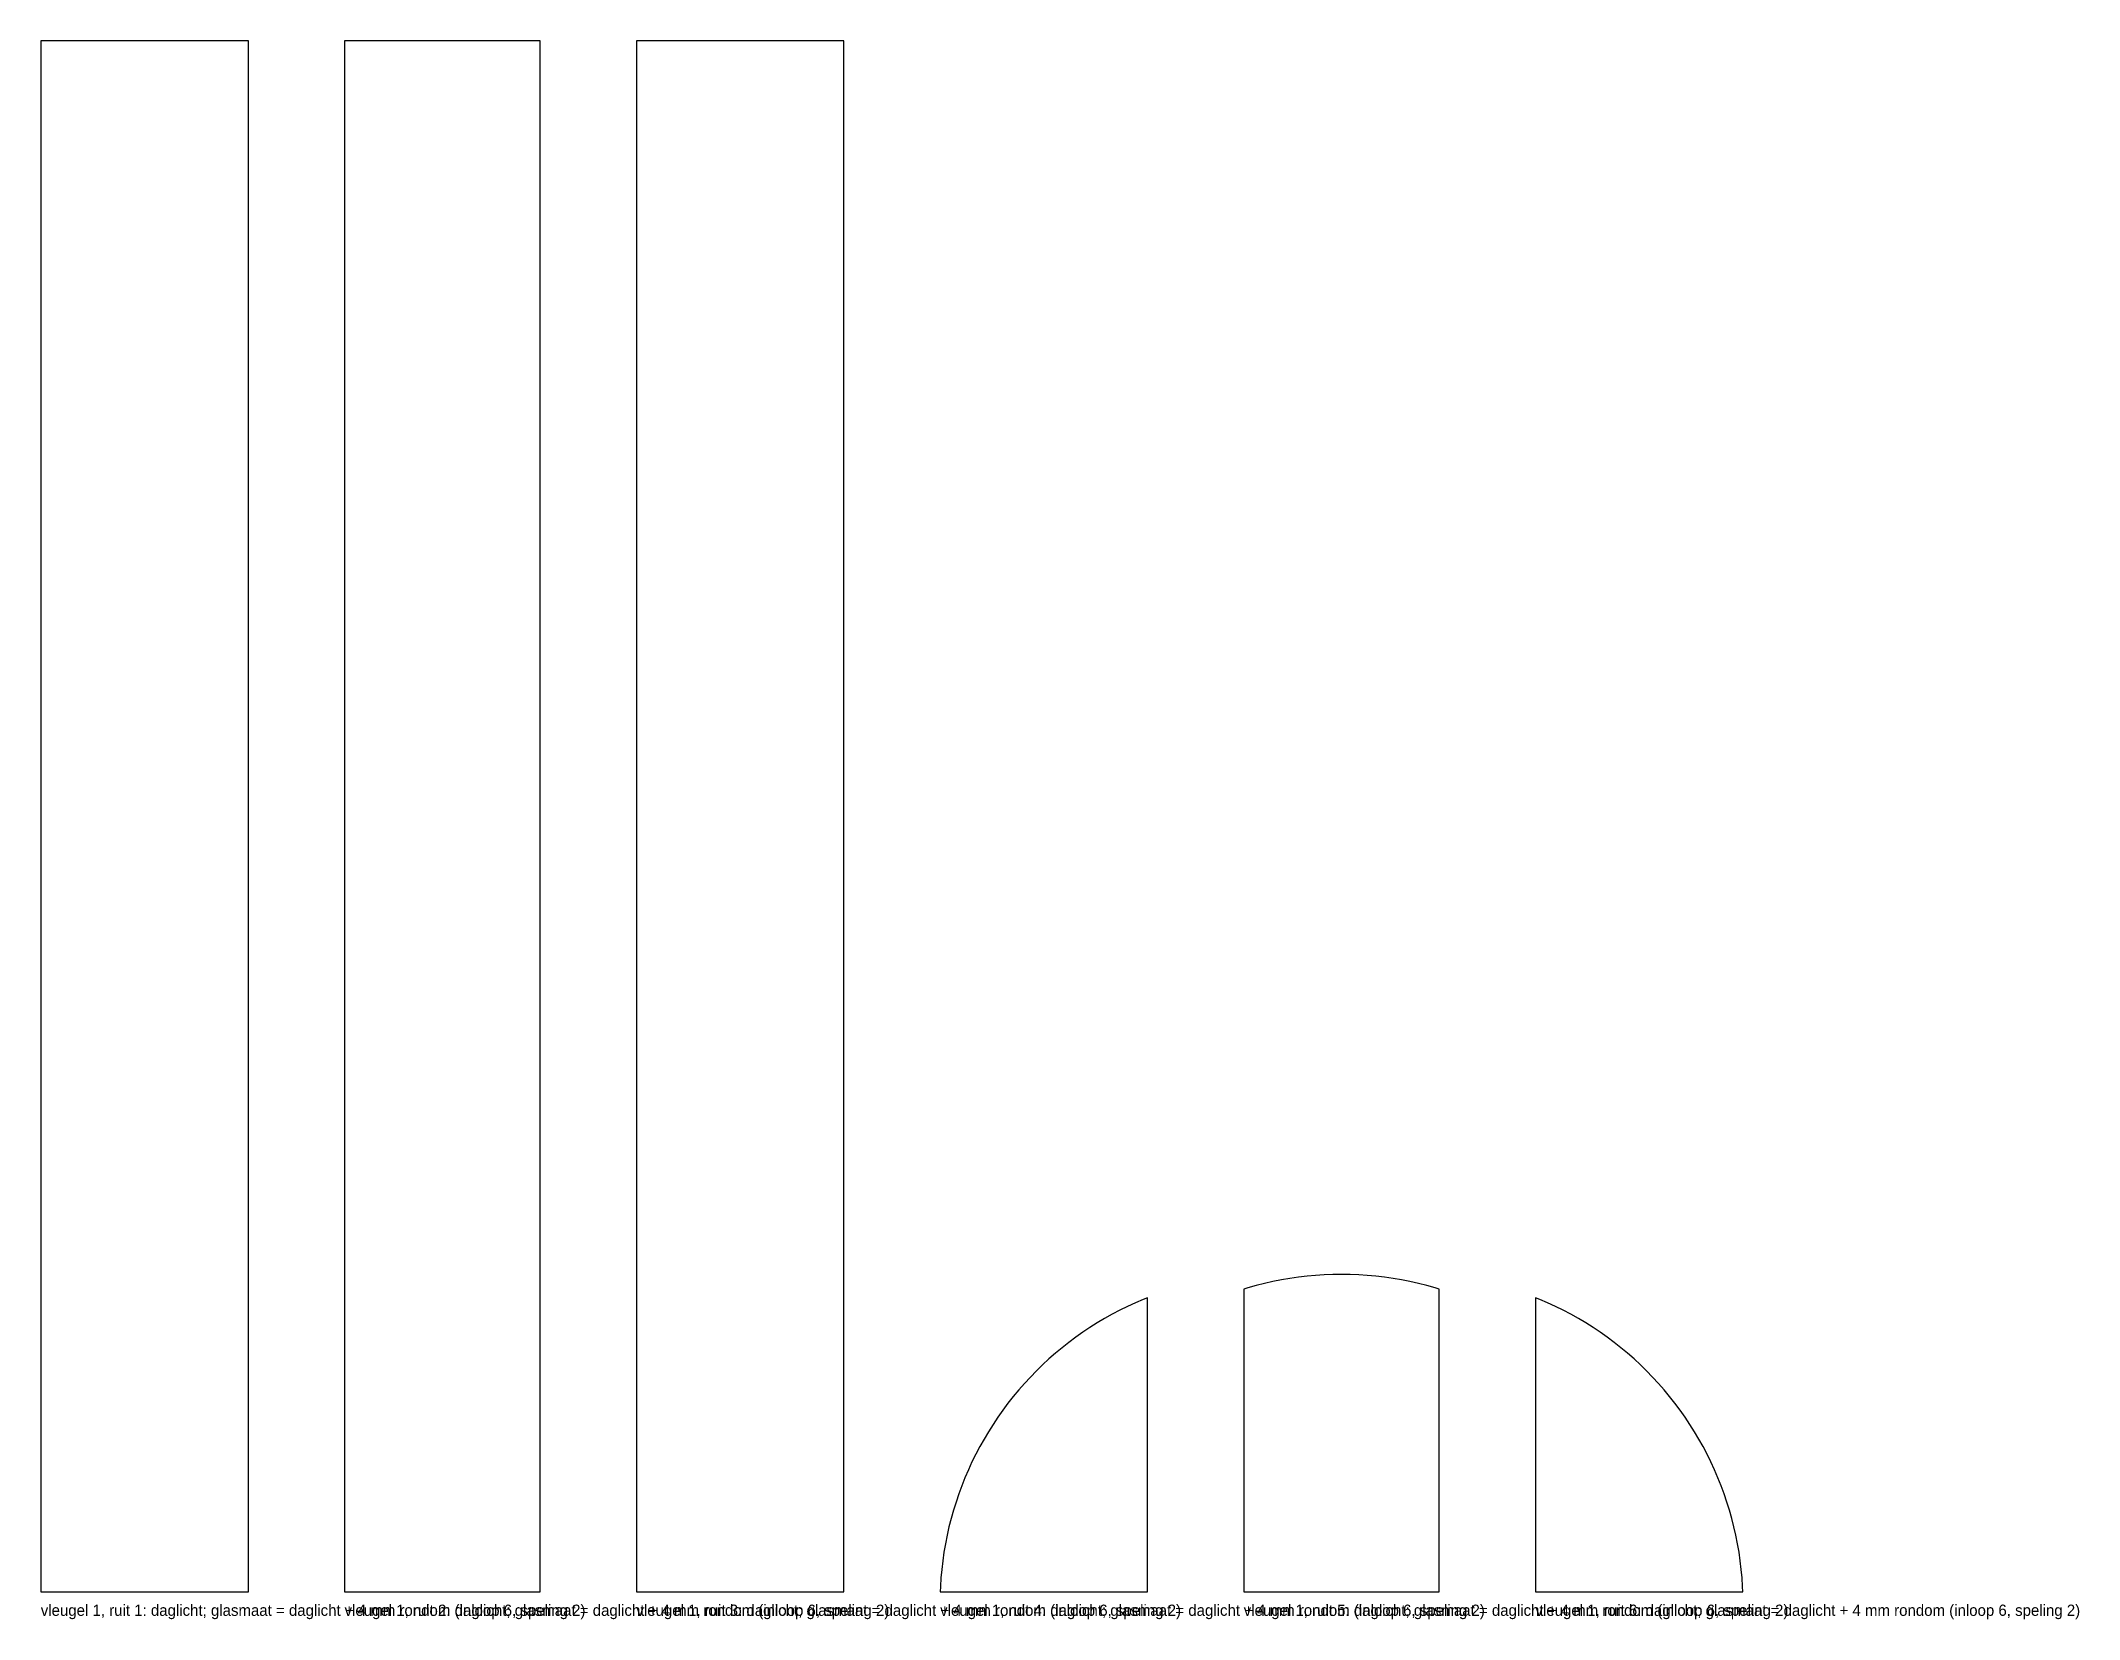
# Model space of a CAD drawing. Header units: millimetres. Extents: x 0 to 2543, y -34 to 1935.
import ezdxf

# ---------------------------------------------------------------- set-up
doc = ezdxf.new("R2010")
doc.units = ezdxf.units.MM

msp = doc.modelspace()

# ---------------------------------------------------------------- linework, layer by layer
at = {"layer": 'DAGLICHT'}
for p, q in [((259, 1935), (0, 1935)), ((0, 1935), (0, 0)), ((259, 0), (259, 1935)), ((623, 1935), (379, 1935)), ((379, 1935), (379, 0)), ((623, 0), (623, 1935)), ((1002, 1935), (743, 1935)), ((743, 1935), (743, 0)), ((1002, 0), (1002, 1935)), ((1516.3179, 381.9955), (1505.9622, 379.0749)), ((1526.7465, 384.644), (1516.3179, 381.9955)), ((1537.2408, 387.0187), (1526.7465, 384.644)), ((1547.7937, 389.1178), (1537.2408, 387.0187)), ((1558.398, 390.9399), (1547.7937, 389.1178)), ((1569.0463, 392.4838), (1558.398, 390.9399)), ((1579.7313, 393.7485), (1569.0463, 392.4838)), ((1590.4458, 394.733), (1579.7313, 393.7485)), ((1601.1824, 395.4367), (1590.4458, 394.733)), ((1611.9338, 395.8592), (1601.1824, 395.4367)), ((1622.6925, 396), (1611.9338, 395.8592)), ((1633.4512, 395.8592), (1622.6925, 396)), ((1644.2026, 395.4367), (1633.4512, 395.8592)), ((1654.9392, 394.733), (1644.2026, 395.4367)), ((1665.6537, 393.7485), (1654.9392, 394.733)), ((1676.3388, 392.4838), (1665.6537, 393.7485)), ((1686.9871, 390.9399), (1676.3388, 392.4838)), ((1697.5913, 389.1178), (1686.9871, 390.9399)), ((1708.1442, 387.0187), (1697.5913, 389.1178)), ((1718.6386, 384.644), (1708.1442, 387.0187)), ((1729.0671, 381.9955), (1718.6386, 384.644)), ((1739.4228, 379.0749), (1729.0671, 381.9955)), ((1365.5238, 360.4672), (1355.7525, 355.9626)), ((1375.4096, 364.7145), (1365.5238, 360.4672)), ((1380.6925, 366.8221), (1375.4096, 364.7145)), ((1380.6925, 0), (1380.6925, 366.8221)), ((1505.9622, 379.0749), (1500.6925, 377.4386)), ((1500.6925, 377.4386), (1500.6925, 0)), ((1744.6925, 377.4386), (1739.4228, 379.0749)), ((1744.6925, 0), (1744.6925, 377.4386)), ((1869.9754, 364.7145), (1864.6925, 366.8221)), ((1864.6925, 366.8221), (1864.6925, 0)), ((1879.8613, 360.4672), (1869.9754, 364.7145)), ((1889.6326, 355.9626), (1879.8613, 360.4672)), ((1317.9456, 335.4351), (1308.8459, 329.6936)), ((1327.1925, 340.9364), (1317.9456, 335.4351)), ((1336.5803, 346.1938), (1327.1925, 340.9364)), ((1346.1024, 351.2037), (1336.5803, 346.1938)), ((1355.7525, 355.9626), (1346.1024, 351.2037)), ((1899.2826, 351.2037), (1889.6326, 355.9626)), ((1908.8048, 346.1938), (1899.2826, 351.2037)), ((1918.1925, 340.9364), (1908.8048, 346.1938)), ((1927.4394, 335.4351), (1918.1925, 340.9364)), ((1936.5392, 329.6936), (1927.4394, 335.4351)), ((1282.4916, 311.0682), (1274.0418, 304.407)), ((1291.1128, 317.506), (1282.4916, 311.0682)), ((1299.8996, 323.7159), (1291.1128, 317.506)), ((1308.8459, 329.6936), (1299.8996, 323.7159)), ((1945.4855, 323.7159), (1936.5392, 329.6936)), ((1954.2723, 317.506), (1945.4855, 323.7159)), ((1962.8935, 311.0682), (1954.2723, 317.506)), ((1971.3432, 304.407), (1962.8935, 311.0682)), ((1249.7788, 283.1289), (1242.0716, 275.6209)), ((1257.6798, 290.4325), (1249.7788, 283.1289)), ((1265.7694, 297.5269), (1257.6798, 290.4325)), ((1274.0418, 304.407), (1265.7694, 297.5269)), ((1979.6157, 297.5269), (1971.3432, 304.407)), ((1987.7052, 290.4325), (1979.6157, 297.5269)), ((1995.6063, 283.1289), (1987.7052, 290.4325)), ((2003.3134, 275.6209), (1995.6063, 283.1289)), ((1227.26, 260.0127), (1220.1657, 251.9231)), ((1234.5637, 267.9137), (1227.26, 260.0127)), ((1242.0716, 275.6209), (1234.5637, 267.9137)), ((2010.8214, 267.9137), (2003.3134, 275.6209)), ((2018.125, 260.0127), (2010.8214, 267.9137)), ((2025.2194, 251.9231), (2018.125, 260.0127)), ((1206.6243, 235.2009), (1200.1865, 226.5797)), ((1213.2855, 243.6507), (1206.6243, 235.2009)), ((1220.1657, 251.9231), (1213.2855, 243.6507)), ((2032.0995, 243.6507), (2025.2194, 251.9231)), ((2038.7607, 235.2009), (2032.0995, 243.6507)), ((2045.1985, 226.5797), (2038.7607, 235.2009)), ((1187.9989, 208.8466), (1182.2574, 199.7469)), ((1193.9767, 217.793), (1187.9989, 208.8466)), ((1200.1865, 226.5797), (1193.9767, 217.793)), ((2051.4084, 217.793), (2045.1985, 226.5797)), ((2057.3861, 208.8466), (2051.4084, 217.793)), ((2063.1276, 199.7469), (2057.3861, 208.8466)), ((1171.4987, 181.1123), (1166.4888, 171.5901)), ((1176.7561, 190.5), (1171.4987, 181.1123)), ((1182.2574, 199.7469), (1176.7561, 190.5)), ((2068.629, 190.5), (2063.1276, 199.7469)), ((2073.8864, 181.1123), (2068.629, 190.5)), ((2078.8962, 171.5901), (2073.8864, 181.1123)), ((1161.73, 161.9401), (1157.2253, 152.1688)), ((1166.4888, 171.5901), (1161.73, 161.9401)), ((2083.6551, 161.9401), (2078.8962, 171.5901)), ((2088.1597, 152.1688), (2083.6551, 161.9401)), ((1148.991, 132.2892), (1145.2669, 122.1946)), ((1152.978, 142.2829), (1148.991, 132.2892)), ((1157.2253, 152.1688), (1152.978, 142.2829)), ((2092.407, 142.2829), (2088.1597, 152.1688)), ((2096.3941, 132.2892), (2092.407, 142.2829)), ((2100.1182, 122.1946), (2096.3941, 132.2892)), ((1138.6176, 101.7303), (1135.697, 91.3746)), ((1141.8083, 112.006), (1138.6176, 101.7303)), ((1145.2669, 122.1946), (1141.8083, 112.006)), ((2103.5767, 112.006), (2100.1182, 122.1946)), ((2106.7674, 101.7303), (2103.5767, 112.006)), ((2109.688, 91.3746), (2106.7674, 101.7303)), ((1133.0485, 80.946), (1130.6739, 70.4517)), ((1135.697, 91.3746), (1133.0485, 80.946)), ((2112.3366, 80.946), (2109.688, 91.3746)), ((2114.7112, 70.4517), (2112.3366, 80.946)), ((1128.5748, 59.8988), (1126.7526, 49.2946)), ((1130.6739, 70.4517), (1128.5748, 59.8988)), ((2116.8103, 59.8988), (2114.7112, 70.4517)), ((2118.6324, 49.2946), (2116.8103, 59.8988)), ((1123.944, 27.9612), (1122.9595, 17.2467)), ((1125.2087, 38.6463), (1123.944, 27.9612)), ((1126.7526, 49.2946), (1125.2087, 38.6463)), ((2120.1764, 38.6463), (2118.6324, 49.2946)), ((2121.441, 27.9612), (2120.1764, 38.6463)), ((2122.4255, 17.2467), (2121.441, 27.9612)), ((0, 0), (259, 0)), ((379, 0), (623, 0)), ((743, 0), (1002, 0)), ((1122.2558, 6.5101), (1122, 0)), ((1122, 0), (1380.6925, 0)), ((1122.9595, 17.2467), (1122.2558, 6.5101)), ((1500.6925, 0), (1744.6925, 0)), ((1864.6925, 0), (2123.385, 0)), ((2123.1293, 6.5101), (2122.4255, 17.2467)), ((2123.385, 0), (2123.1293, 6.5101))]:
    msp.add_line(p, q, dxfattribs=at)

# ---------------------------------------------------------------- texts
at = {"layer": 'TEKST'}
for s, p in [('vleugel 1, ruit 1: daglicht; glasmaat = daglicht + 4 mm rondom (inloop 6, speling 2)', (0, -30)), ('vleugel 1, ruit 2: daglicht; glasmaat = daglicht + 4 mm rondom (inloop 6, speling 2)', (379, -30)), ('vleugel 1, ruit 3: daglicht; glasmaat = daglicht + 4 mm rondom (inloop 6, speling 2)', (743, -30)), ('vleugel 1, ruit 4: daglicht; glasmaat = daglicht + 4 mm rondom (inloop 6, speling 2)', (1122, -30)), ('vleugel 1, ruit 5: daglicht; glasmaat = daglicht + 4 mm rondom (inloop 6, speling 2)', (1500.6925, -30)), ('vleugel 1, ruit 6: daglicht; glasmaat = daglicht + 4 mm rondom (inloop 6, speling 2)', (1864.6925, -30))]:
    msp.add_text(s, height=14, dxfattribs=at).set_placement(p)

doc.saveas('drawing.dxf')
